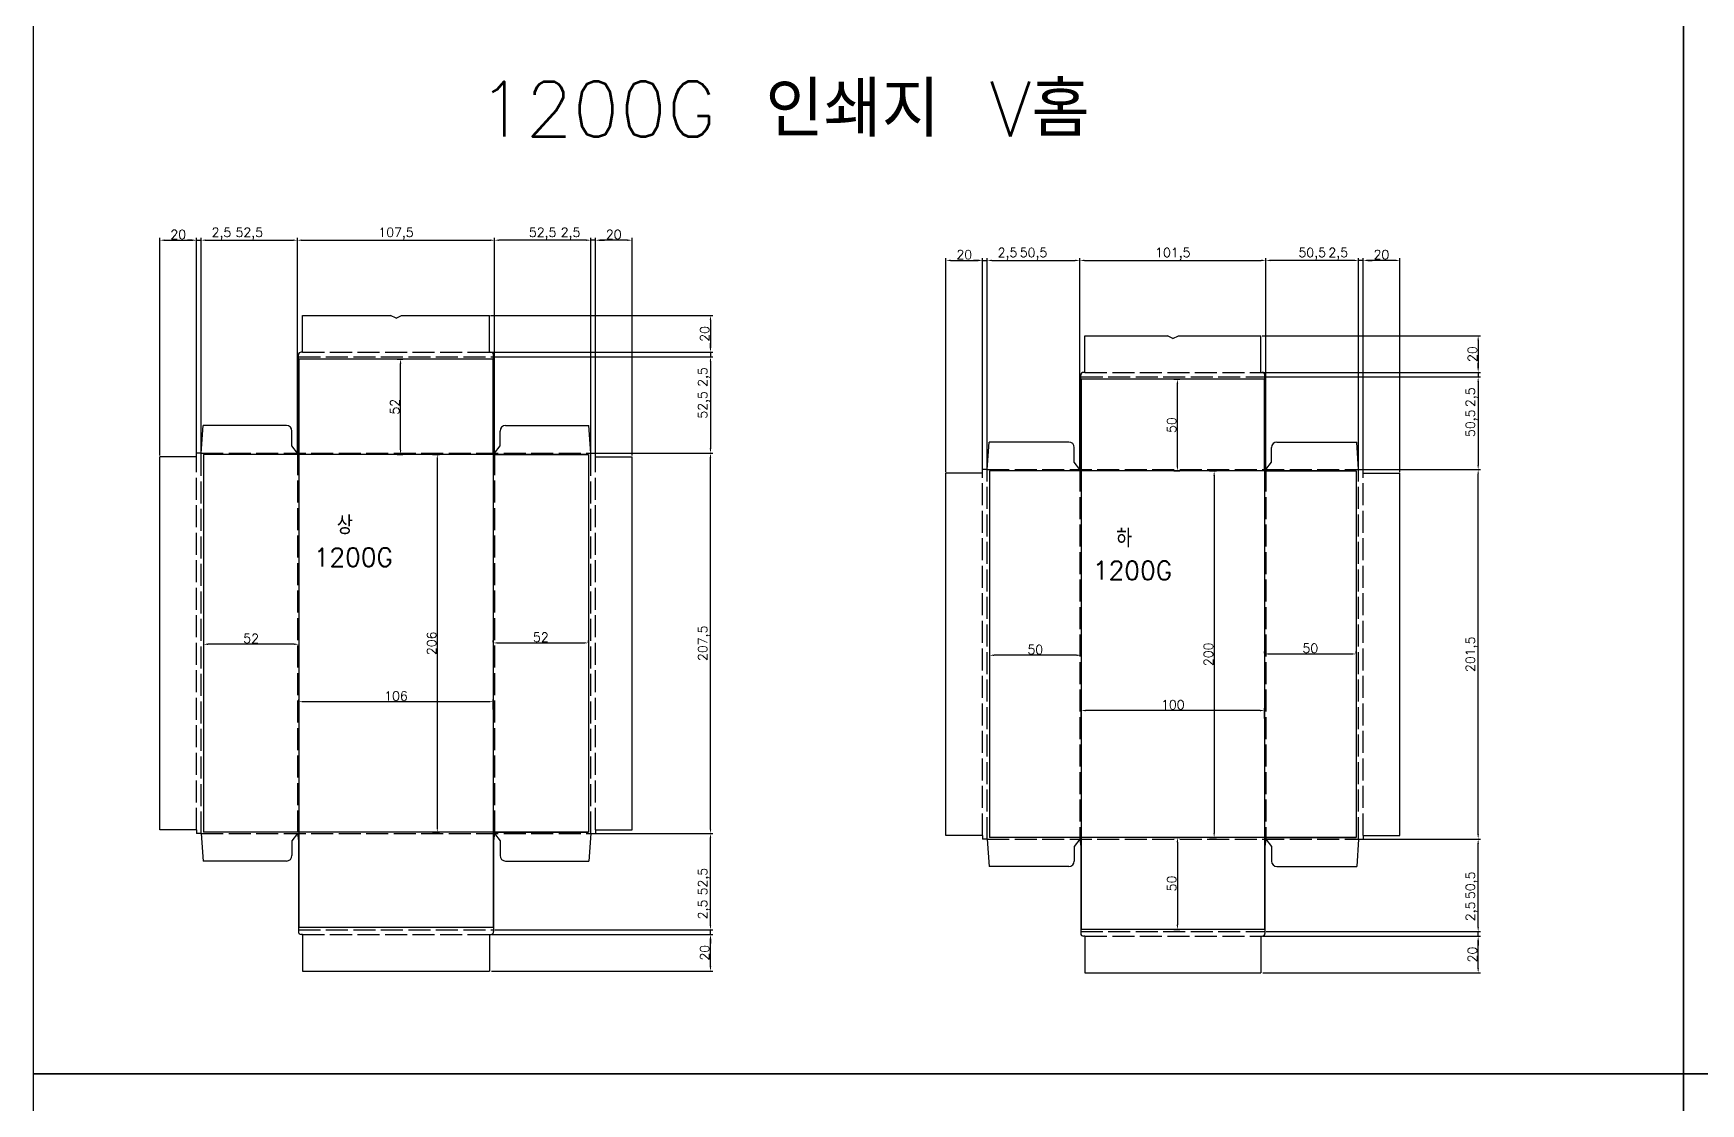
# Model space of a CAD drawing. Header units: millimetres. Extents: x 2179 to 11229, y 1198 to 3756.
# Drawn here: x 8029 to 8938, y 2019 to 2603 of the extents above; entities that cross this region are included whole.
import ezdxf

# ---------------------------------------------------------------- set-up
doc = ezdxf.new("R2010")
doc.units = ezdxf.units.MM
doc.linetypes.add('ACAD_ISO02W100', pattern=[15, 12, -3])
for name, color, linetype in [('기지', 7, 'Continuous'), ('인쇄지', 7, 'Continuous'), ('치수', 7, 'Continuous')]:
    doc.layers.add(name, color=color, linetype=linetype)
doc.styles.add('FHG', font='TXT.shx', dxfattribs={"height": 0.18, "bigfont": 'whgtxt.shx'})
doc.styles.get("Standard").update_dxf_attribs({"font": 'txt.shx', "bigfont": 'zfhg.shx'})
doc.dimstyles.new('ISO-25', dxfattribs={"dimtxt": 2.5, "dimasz": 2.5, "dimexe": 1.25, "dimexo": 0.625, "dimtad": 1, "dimtxsty": 'Standard', "dimcen": 2.5, "dimadec": 0, "dimazin": 0, "dimtfac": 1, "dimtmove": 0, "dimatfit": 3, "dimfxl": 0, "dimarcsym": 0})

# ---------------------------------------------------------------- blocks, each defined once
blk = doc.blocks.new('*D358')
at = {"layer": 'DEFPOINTS', "color": 0}
for p in [(8701.07, 2478.78), (8599.57, 2364.71), (8701.07, 2364.71)]:
    blk.add_point(p, dxfattribs=at)
at = {"layer": '치수', "color": 0, "lineweight": -2}
for p, q in [((8599.57, 2365.34), (8599.57, 2480.03)), ((8602.07, 2478.78), (8698.57, 2478.78)), ((8701.07, 2365.34), (8701.07, 2480.03))]:
    blk.add_line(p, q, dxfattribs=at)
at = {"layer": '치수', "color": 0}
for points in [[(8602.07, 2479.2), (8602.07, 2478.36), (8599.57, 2478.78)], [(8698.57, 2479.2), (8698.57, 2478.36), (8701.07, 2478.78)]]:
    blk.add_solid(points, dxfattribs=at)
at = {"layer": '치수', "color": 0, "insert": (8650.32, 2482.32), "char_height": 5, "attachment_point": 5}
blk.add_mtext('101,5', dxfattribs=at)
blk = doc.blocks.new('*D359')
at = {"layer": 'DEFPOINTS', "color": 0}
for p in [(8549.07, 2478.78), (8549.07, 2364.71), (8546.57, 2362.71)]:
    blk.add_point(p, dxfattribs=at)
at = {"layer": '치수', "color": 0, "lineweight": -2}
for p, q in [((8544.07, 2478.78), (8541.57, 2478.78)), ((8546.57, 2363.34), (8546.57, 2480.03)), ((8546.57, 2478.78), (8549.07, 2478.78)), ((8549.07, 2365.34), (8549.07, 2480.03)), ((8551.57, 2478.78), (8566.15, 2478.78))]:
    blk.add_line(p, q, dxfattribs=at)
at = {"layer": '치수', "color": 0}
for points in [[(8544.07, 2479.2), (8544.07, 2478.36), (8546.57, 2478.78)], [(8551.57, 2479.2), (8551.57, 2478.36), (8549.07, 2478.78)]]:
    blk.add_solid(points, dxfattribs=at)
at = {"layer": '치수', "color": 0, "insert": (8560.11, 2482.32), "char_height": 5, "attachment_point": 5}
blk.add_mtext('2,5', dxfattribs=at)
blk = doc.blocks.new('*D360')
at = {"layer": 'DEFPOINTS', "color": 0}
for p in [(8599.57, 2478.78), (8549.07, 2364.71), (8599.57, 2364.71)]:
    blk.add_point(p, dxfattribs=at)
at = {"layer": '치수', "color": 0, "lineweight": -2}
for p, q in [((8549.07, 2365.34), (8549.07, 2480.03)), ((8551.57, 2478.78), (8597.07, 2478.78)), ((8599.57, 2365.34), (8599.57, 2480.03))]:
    blk.add_line(p, q, dxfattribs=at)
at = {"layer": '치수', "color": 0}
for points in [[(8551.57, 2479.2), (8551.57, 2478.36), (8549.07, 2478.78)], [(8597.07, 2479.2), (8597.07, 2478.36), (8599.57, 2478.78)]]:
    blk.add_solid(points, dxfattribs=at)
at = {"layer": '치수', "color": 0, "insert": (8574.32, 2482.32), "char_height": 5, "attachment_point": 5}
blk.add_mtext('50,5', dxfattribs=at)
blk = doc.blocks.new('*D361')
at = {"layer": 'DEFPOINTS', "color": 0}
for p in [(8546.57, 2478.78), (8526.57, 2362.71), (8546.57, 2362.71)]:
    blk.add_point(p, dxfattribs=at)
at = {"layer": '치수', "color": 0, "lineweight": -2}
for p, q in [((8526.57, 2363.34), (8526.57, 2480.03)), ((8529.07, 2478.78), (8544.07, 2478.78)), ((8546.57, 2363.34), (8546.57, 2480.03))]:
    blk.add_line(p, q, dxfattribs=at)
at = {"layer": '치수', "color": 0}
for points in [[(8529.07, 2479.2), (8529.07, 2478.36), (8526.57, 2478.78)], [(8544.07, 2479.2), (8544.07, 2478.36), (8546.57, 2478.78)]]:
    blk.add_solid(points, dxfattribs=at)
at = {"layer": '치수', "color": 0, "insert": (8536.57, 2481.9), "char_height": 5, "attachment_point": 5}
blk.add_mtext('20', dxfattribs=at)
blk = doc.blocks.new('*D362')
at = {"layer": 'DEFPOINTS', "color": 0}
for p in [(8701.07, 2478.78), (8701.07, 2364.71), (8751.57, 2364.71)]:
    blk.add_point(p, dxfattribs=at)
at = {"layer": '치수', "color": 0, "lineweight": -2}
for p, q in [((8701.07, 2365.34), (8701.07, 2480.03)), ((8749.07, 2478.78), (8703.57, 2478.78)), ((8751.57, 2365.34), (8751.57, 2480.03))]:
    blk.add_line(p, q, dxfattribs=at)
at = {"layer": '치수', "color": 0}
for points in [[(8703.57, 2479.2), (8703.57, 2478.36), (8701.07, 2478.78)], [(8749.07, 2479.2), (8749.07, 2478.36), (8751.57, 2478.78)]]:
    blk.add_solid(points, dxfattribs=at)
at = {"layer": '치수', "color": 0, "insert": (8726.32, 2482.32), "char_height": 5, "attachment_point": 5}
blk.add_mtext('50,5', dxfattribs=at)
blk = doc.blocks.new('*D363')
at = {"layer": 'DEFPOINTS', "color": 0}
for p in [(8751.57, 2478.78), (8751.57, 2364.71), (8754.07, 2362.71)]:
    blk.add_point(p, dxfattribs=at)
at = {"layer": '치수', "color": 0, "lineweight": -2}
for p, q in [((8749.07, 2478.78), (8734.48, 2478.78)), ((8751.57, 2365.34), (8751.57, 2480.03)), ((8754.07, 2478.78), (8751.57, 2478.78)), ((8754.07, 2363.34), (8754.07, 2480.03)), ((8756.57, 2478.78), (8759.07, 2478.78))]:
    blk.add_line(p, q, dxfattribs=at)
at = {"layer": '치수', "color": 0}
for points in [[(8749.07, 2479.2), (8749.07, 2478.36), (8751.57, 2478.78)], [(8756.57, 2479.2), (8756.57, 2478.36), (8754.07, 2478.78)]]:
    blk.add_solid(points, dxfattribs=at)
at = {"layer": '치수', "color": 0, "insert": (8740.52, 2482.32), "char_height": 5, "attachment_point": 5}
blk.add_mtext('2,5', dxfattribs=at)
blk = doc.blocks.new('*D364')
at = {"layer": 'DEFPOINTS', "color": 0}
for p in [(8754.07, 2478.78), (8754.07, 2362.71), (8774.07, 2362.71)]:
    blk.add_point(p, dxfattribs=at)
at = {"layer": '치수', "color": 0, "lineweight": -2}
for p, q in [((8754.07, 2363.34), (8754.07, 2480.03)), ((8771.57, 2478.78), (8756.57, 2478.78)), ((8774.07, 2363.34), (8774.07, 2480.03))]:
    blk.add_line(p, q, dxfattribs=at)
at = {"layer": '치수', "color": 0}
for points in [[(8756.57, 2479.2), (8756.57, 2478.36), (8754.07, 2478.78)], [(8771.57, 2479.2), (8771.57, 2478.36), (8774.07, 2478.78)]]:
    blk.add_solid(points, dxfattribs=at)
at = {"layer": '치수', "color": 0, "insert": (8764.07, 2481.9), "char_height": 5, "attachment_point": 5}
blk.add_mtext('20', dxfattribs=at)
blk = doc.blocks.new('*D365')
at = {"layer": 'DEFPOINTS', "color": 0}
for p in [(8280.36, 2489.79), (8280.36, 2373.72), (8332.86, 2373.72)]:
    blk.add_point(p, dxfattribs=at)
at = {"layer": '치수', "color": 0, "lineweight": -2}
for p, q in [((8280.36, 2374.35), (8280.36, 2491.04)), ((8330.36, 2489.79), (8282.86, 2489.79)), ((8332.86, 2374.35), (8332.86, 2491.04))]:
    blk.add_line(p, q, dxfattribs=at)
at = {"layer": '치수', "color": 0}
for points in [[(8282.86, 2490.21), (8282.86, 2489.37), (8280.36, 2489.79)], [(8330.36, 2490.21), (8330.36, 2489.37), (8332.86, 2489.79)]]:
    blk.add_solid(points, dxfattribs=at)
at = {"layer": '치수', "color": 0, "insert": (8306.61, 2493.33), "char_height": 5, "attachment_point": 5}
blk.add_mtext('52,5', dxfattribs=at)
blk = doc.blocks.new('*D366')
at = {"layer": 'DEFPOINTS', "color": 0}
for p in [(8332.86, 2489.79), (8332.86, 2373.72), (8335.36, 2371.72)]:
    blk.add_point(p, dxfattribs=at)
at = {"layer": '치수', "color": 0, "lineweight": -2}
for p, q in [((8330.36, 2489.79), (8315.78, 2489.79)), ((8332.86, 2374.35), (8332.86, 2491.04)), ((8335.36, 2489.79), (8332.86, 2489.79)), ((8335.36, 2372.35), (8335.36, 2491.04)), ((8337.86, 2489.79), (8340.36, 2489.79))]:
    blk.add_line(p, q, dxfattribs=at)
at = {"layer": '치수', "color": 0}
for points in [[(8330.36, 2490.21), (8330.36, 2489.37), (8332.86, 2489.79)], [(8337.86, 2490.21), (8337.86, 2489.37), (8335.36, 2489.79)]]:
    blk.add_solid(points, dxfattribs=at)
at = {"layer": '치수', "color": 0, "insert": (8321.82, 2493.33), "char_height": 5, "attachment_point": 5}
blk.add_mtext('2,5', dxfattribs=at)
blk = doc.blocks.new('*D367')
at = {"layer": 'DEFPOINTS', "color": 0}
for p in [(8335.36, 2489.79), (8335.36, 2371.72), (8355.36, 2371.72)]:
    blk.add_point(p, dxfattribs=at)
at = {"layer": '치수', "color": 0, "lineweight": -2}
for p, q in [((8335.36, 2372.35), (8335.36, 2491.04)), ((8352.86, 2489.79), (8337.86, 2489.79)), ((8355.36, 2372.35), (8355.36, 2491.04))]:
    blk.add_line(p, q, dxfattribs=at)
at = {"layer": '치수', "color": 0}
for points in [[(8337.86, 2490.21), (8337.86, 2489.37), (8335.36, 2489.79)], [(8352.86, 2490.21), (8352.86, 2489.37), (8355.36, 2489.79)]]:
    blk.add_solid(points, dxfattribs=at)
at = {"layer": '치수', "color": 0, "insert": (8345.36, 2492.91), "char_height": 5, "attachment_point": 5}
blk.add_mtext('20', dxfattribs=at)
blk = doc.blocks.new('*D368')
at = {"layer": 'DEFPOINTS', "color": 0}
for p in [(8117.86, 2489.79), (8097.86, 2371.72), (8117.86, 2371.72)]:
    blk.add_point(p, dxfattribs=at)
at = {"layer": '치수', "color": 0, "lineweight": -2}
for p, q in [((8097.86, 2372.35), (8097.86, 2491.04)), ((8100.36, 2489.79), (8115.36, 2489.79)), ((8117.86, 2372.35), (8117.86, 2491.04))]:
    blk.add_line(p, q, dxfattribs=at)
at = {"layer": '치수', "color": 0}
for points in [[(8100.36, 2490.21), (8100.36, 2489.37), (8097.86, 2489.79)], [(8115.36, 2490.21), (8115.36, 2489.37), (8117.86, 2489.79)]]:
    blk.add_solid(points, dxfattribs=at)
at = {"layer": '치수', "color": 0, "insert": (8107.86, 2492.91), "char_height": 5, "attachment_point": 5}
blk.add_mtext('20', dxfattribs=at)
blk = doc.blocks.new('*D369')
at = {"layer": 'DEFPOINTS', "color": 0}
for p in [(8120.36, 2489.79), (8120.36, 2373.72), (8117.86, 2371.72)]:
    blk.add_point(p, dxfattribs=at)
at = {"layer": '치수', "color": 0, "lineweight": -2}
for p, q in [((8115.36, 2489.79), (8112.86, 2489.79)), ((8117.86, 2372.35), (8117.86, 2491.04)), ((8117.86, 2489.79), (8120.36, 2489.79)), ((8120.36, 2374.35), (8120.36, 2491.04)), ((8122.86, 2489.79), (8137.45, 2489.79))]:
    blk.add_line(p, q, dxfattribs=at)
at = {"layer": '치수', "color": 0}
for points in [[(8115.36, 2490.21), (8115.36, 2489.37), (8117.86, 2489.79)], [(8122.86, 2490.21), (8122.86, 2489.37), (8120.36, 2489.79)]]:
    blk.add_solid(points, dxfattribs=at)
at = {"layer": '치수', "color": 0, "insert": (8131.41, 2493.33), "char_height": 5, "attachment_point": 5}
blk.add_mtext('2,5', dxfattribs=at)
blk = doc.blocks.new('*D370')
at = {"layer": 'DEFPOINTS', "color": 0}
for p in [(8172.86, 2489.79), (8120.36, 2373.72), (8172.86, 2373.72)]:
    blk.add_point(p, dxfattribs=at)
at = {"layer": '치수', "color": 0, "lineweight": -2}
for p, q in [((8120.36, 2374.35), (8120.36, 2491.04)), ((8122.86, 2489.79), (8170.36, 2489.79)), ((8172.86, 2374.35), (8172.86, 2491.04))]:
    blk.add_line(p, q, dxfattribs=at)
at = {"layer": '치수', "color": 0}
for points in [[(8122.86, 2490.21), (8122.86, 2489.37), (8120.36, 2489.79)], [(8170.36, 2490.21), (8170.36, 2489.37), (8172.86, 2489.79)]]:
    blk.add_solid(points, dxfattribs=at)
at = {"layer": '치수', "color": 0, "insert": (8146.61, 2493.33), "char_height": 5, "attachment_point": 5}
blk.add_mtext('52,5', dxfattribs=at)
blk = doc.blocks.new('*D371')
at = {"layer": 'DEFPOINTS', "color": 0}
for p in [(8280.36, 2489.79), (8172.86, 2373.72), (8280.36, 2373.72)]:
    blk.add_point(p, dxfattribs=at)
at = {"layer": '치수', "color": 0, "lineweight": -2}
for p, q in [((8172.86, 2374.35), (8172.86, 2491.04)), ((8175.36, 2489.79), (8277.86, 2489.79)), ((8280.36, 2374.35), (8280.36, 2491.04))]:
    blk.add_line(p, q, dxfattribs=at)
at = {"layer": '치수', "color": 0}
for points in [[(8175.36, 2490.21), (8175.36, 2489.37), (8172.86, 2489.79)], [(8277.86, 2490.21), (8277.86, 2489.37), (8280.36, 2489.79)]]:
    blk.add_solid(points, dxfattribs=at)
at = {"layer": '치수', "color": 0, "insert": (8226.61, 2493.33), "char_height": 5, "attachment_point": 5}
blk.add_mtext('107,5', dxfattribs=at)
blk = doc.blocks.new('*D372')
at = {"layer": 'DEFPOINTS', "color": 0}
for p in [(8698.82, 2110.21), (8700.57, 2112.71), (8816.83, 2112.71)]:
    blk.add_point(p, dxfattribs=at)
at = {"layer": '치수', "color": 0, "lineweight": -2}
for p, q in [((8816.83, 2115.21), (8816.83, 2129.8)), ((8699.44, 2110.21), (8818.08, 2110.21)), ((8701.19, 2112.71), (8818.08, 2112.71)), ((8816.83, 2110.21), (8816.83, 2112.71)), ((8816.83, 2107.71), (8816.83, 2105.21))]:
    blk.add_line(p, q, dxfattribs=at)
at = {"layer": '치수', "color": 0}
for points in [[(8816.41, 2115.21), (8817.25, 2115.21), (8816.83, 2112.71)], [(8816.41, 2107.71), (8817.25, 2107.71), (8816.83, 2110.21)]]:
    blk.add_solid(points, dxfattribs=at)
at = {"layer": '치수', "color": 0, "insert": (8813.29, 2123.76), "char_height": 5, "attachment_point": 5, "rotation": 90}
blk.add_mtext('2,5', dxfattribs=at)
blk = doc.blocks.new('*D373')
at = {"layer": 'DEFPOINTS', "color": 0}
for p in [(8278.11, 2111.22), (8398.13, 2111.22), (8278.11, 2091.22)]:
    blk.add_point(p, dxfattribs=at)
at = {"layer": '치수', "color": 0, "lineweight": -2}
for p, q in [((8278.74, 2111.22), (8399.38, 2111.22)), ((8398.13, 2093.72), (8398.13, 2108.72)), ((8278.74, 2091.22), (8399.38, 2091.22))]:
    blk.add_line(p, q, dxfattribs=at)
at = {"layer": '치수', "color": 0}
for points in [[(8397.71, 2108.72), (8398.54, 2108.72), (8398.13, 2111.22)], [(8397.71, 2093.72), (8398.54, 2093.72), (8398.13, 2091.22)]]:
    blk.add_solid(points, dxfattribs=at)
at = {"layer": '치수', "color": 0, "insert": (8395, 2101.22), "char_height": 5, "attachment_point": 5, "rotation": 90}
blk.add_mtext('20', dxfattribs=at)
blk = doc.blocks.new('*D374')
at = {"layer": 'DEFPOINTS', "color": 0}
for p in [(8278.11, 2111.22), (8279.86, 2113.72), (8398.13, 2113.72)]:
    blk.add_point(p, dxfattribs=at)
at = {"layer": '치수', "color": 0, "lineweight": -2}
for p, q in [((8398.13, 2116.22), (8398.13, 2130.81)), ((8278.74, 2111.22), (8399.38, 2111.22)), ((8280.49, 2113.72), (8399.38, 2113.72)), ((8398.13, 2111.22), (8398.13, 2113.72)), ((8398.13, 2108.72), (8398.13, 2106.22))]:
    blk.add_line(p, q, dxfattribs=at)
at = {"layer": '치수', "color": 0}
for points in [[(8397.71, 2116.22), (8398.54, 2116.22), (8398.13, 2113.72)], [(8397.71, 2108.72), (8398.54, 2108.72), (8398.13, 2111.22)]]:
    blk.add_solid(points, dxfattribs=at)
at = {"layer": '치수', "color": 0, "insert": (8394.59, 2124.77), "char_height": 5, "attachment_point": 5, "rotation": 90}
blk.add_mtext('2,5', dxfattribs=at)
blk = doc.blocks.new('*D375')
at = {"layer": 'DEFPOINTS', "color": 0}
for p in [(8698.82, 2110.21), (8816.83, 2110.21), (8698.82, 2090.21)]:
    blk.add_point(p, dxfattribs=at)
at = {"layer": '치수', "color": 0, "lineweight": -2}
for p, q in [((8699.44, 2110.21), (8818.08, 2110.21)), ((8816.83, 2092.71), (8816.83, 2107.71)), ((8699.44, 2090.21), (8818.08, 2090.21))]:
    blk.add_line(p, q, dxfattribs=at)
at = {"layer": '치수', "color": 0}
for points in [[(8816.41, 2107.71), (8817.25, 2107.71), (8816.83, 2110.21)], [(8816.41, 2092.71), (8817.25, 2092.71), (8816.83, 2090.21)]]:
    blk.add_solid(points, dxfattribs=at)
at = {"layer": '치수', "color": 0, "insert": (8813.7, 2100.21), "char_height": 5, "attachment_point": 5, "rotation": 90}
blk.add_mtext('20', dxfattribs=at)
blk = doc.blocks.new('*D388')
at = {"layer": 'DEFPOINTS', "color": 0}
for p in [(8600.3, 2233.28), (8600.3, 2228.33), (8700.3, 2228.33)]:
    blk.add_point(p, dxfattribs=at)
at = {"layer": '치수', "color": 0, "lineweight": -2}
for p, q in [((8600.3, 2228.96), (8600.3, 2234.53)), ((8697.8, 2233.28), (8602.8, 2233.28)), ((8700.3, 2228.96), (8700.3, 2234.53))]:
    blk.add_line(p, q, dxfattribs=at)
at = {"layer": '치수', "color": 0}
for points in [[(8602.8, 2233.7), (8602.8, 2232.86), (8600.3, 2233.28)], [(8697.8, 2233.7), (8697.8, 2232.86), (8700.3, 2233.28)]]:
    blk.add_solid(points, dxfattribs=at)
at = {"layer": '치수', "color": 0, "insert": (8650.3, 2236.41), "char_height": 5, "attachment_point": 5}
blk.add_mtext('100', dxfattribs=at)
blk = doc.blocks.new('*D376')
at = {"layer": 'DEFPOINTS', "color": 0}
for p in [(8332.83, 2373.72), (8398.13, 2373.72), (8332.83, 2166.22)]:
    blk.add_point(p, dxfattribs=at)
at = {"layer": '치수', "color": 0, "lineweight": -2}
for p, q in [((8333.46, 2373.72), (8399.38, 2373.72)), ((8398.13, 2168.72), (8398.13, 2371.22)), ((8333.46, 2166.22), (8399.38, 2166.22))]:
    blk.add_line(p, q, dxfattribs=at)
at = {"layer": '치수', "color": 0}
for points in [[(8397.71, 2371.22), (8398.54, 2371.22), (8398.13, 2373.72)], [(8397.71, 2168.72), (8398.54, 2168.72), (8398.13, 2166.22)]]:
    blk.add_solid(points, dxfattribs=at)
at = {"layer": '치수', "color": 0, "insert": (8394.59, 2269.97), "char_height": 5, "attachment_point": 5, "rotation": 90}
blk.add_mtext('207,5', dxfattribs=at)
blk = doc.blocks.new('*D377')
at = {"layer": 'DEFPOINTS', "color": 0}
for p in [(8245.93, 2372.97), (8245.93, 2166.97), (8249.14, 2166.97)]:
    blk.add_point(p, dxfattribs=at)
at = {"layer": '치수', "color": 0, "lineweight": -2}
for p, q in [((8246.56, 2372.97), (8250.39, 2372.97)), ((8249.14, 2370.47), (8249.14, 2169.47)), ((8246.56, 2166.97), (8250.39, 2166.97))]:
    blk.add_line(p, q, dxfattribs=at)
at = {"layer": '치수', "color": 0}
for points in [[(8248.72, 2370.47), (8249.56, 2370.47), (8249.14, 2372.97)], [(8248.72, 2169.47), (8249.56, 2169.47), (8249.14, 2166.97)]]:
    blk.add_solid(points, dxfattribs=at)
at = {"layer": '치수', "color": 0, "insert": (8246.02, 2269.97), "char_height": 5, "attachment_point": 5, "rotation": 90}
blk.add_mtext('206', dxfattribs=at)
blk = doc.blocks.new('*D389')
at = {"layer": 'DEFPOINTS', "color": 0}
for p in [(8173.6, 2238.1), (8173.6, 2233.16), (8279.6, 2233.16)]:
    blk.add_point(p, dxfattribs=at)
at = {"layer": '치수', "color": 0, "lineweight": -2}
for p, q in [((8173.6, 2233.78), (8173.6, 2239.35)), ((8277.1, 2238.1), (8176.1, 2238.1)), ((8279.6, 2233.78), (8279.6, 2239.35))]:
    blk.add_line(p, q, dxfattribs=at)
at = {"layer": '치수', "color": 0}
for points in [[(8176.1, 2238.52), (8176.1, 2237.69), (8173.6, 2238.1)], [(8277.1, 2238.52), (8277.1, 2237.69), (8279.6, 2238.1)]]:
    blk.add_solid(points, dxfattribs=at)
at = {"layer": '치수', "color": 0, "insert": (8226.6, 2241.23), "char_height": 5, "attachment_point": 5}
blk.add_mtext('106', dxfattribs=at)
blk = doc.blocks.new('*D390')
at = {"layer": 'DEFPOINTS', "color": 0}
for p in [(8121.6, 2269.97), (8121.6, 2269.45), (8173.6, 2269.97)]:
    blk.add_point(p, dxfattribs=at)
at = {"layer": '치수', "color": 0, "lineweight": -2}
for p, q in [((8121.6, 2269.35), (8121.6, 2268.2)), ((8171.1, 2269.45), (8124.1, 2269.45)), ((8173.6, 2269.35), (8173.6, 2268.2))]:
    blk.add_line(p, q, dxfattribs=at)
at = {"layer": '치수', "color": 0}
for points in [[(8124.1, 2269.87), (8124.1, 2269.03), (8121.6, 2269.45)], [(8171.1, 2269.87), (8171.1, 2269.03), (8173.6, 2269.45)]]:
    blk.add_solid(points, dxfattribs=at)
at = {"layer": '치수', "color": 0, "insert": (8147.6, 2272.58), "char_height": 5, "attachment_point": 5}
blk.add_mtext('52', dxfattribs=at)
blk = doc.blocks.new('*D378')
at = {"layer": 'DEFPOINTS', "color": 0}
for p in [(8332.83, 2166.22), (8398.13, 2166.22), (8279.86, 2113.72)]:
    blk.add_point(p, dxfattribs=at)
at = {"layer": '치수', "color": 0, "lineweight": -2}
for p, q in [((8333.46, 2166.22), (8399.38, 2166.22)), ((8398.13, 2116.22), (8398.13, 2163.72)), ((8280.49, 2113.72), (8399.38, 2113.72))]:
    blk.add_line(p, q, dxfattribs=at)
at = {"layer": '치수', "color": 0}
for points in [[(8397.71, 2163.72), (8398.54, 2163.72), (8398.13, 2166.22)], [(8397.71, 2116.22), (8398.54, 2116.22), (8398.13, 2113.72)]]:
    blk.add_solid(points, dxfattribs=at)
at = {"layer": '치수', "color": 0, "insert": (8394.59, 2139.97), "char_height": 5, "attachment_point": 5, "rotation": 90}
blk.add_mtext('52,5', dxfattribs=at)
blk = doc.blocks.new('*D391')
at = {"layer": 'DEFPOINTS', "color": 0}
for p in [(8279.6, 2269.97), (8331.6, 2270.16), (8331.6, 2269.97)]:
    blk.add_point(p, dxfattribs=at)
at = {"layer": '치수', "color": 0, "lineweight": -2}
for p, q in [((8279.6, 2270.6), (8279.6, 2271.41)), ((8282.1, 2270.16), (8329.1, 2270.16)), ((8331.6, 2270.6), (8331.6, 2271.41))]:
    blk.add_line(p, q, dxfattribs=at)
at = {"layer": '치수', "color": 0}
for points in [[(8282.1, 2270.57), (8282.1, 2269.74), (8279.6, 2270.16)], [(8329.1, 2270.57), (8329.1, 2269.74), (8331.6, 2270.16)]]:
    blk.add_solid(points, dxfattribs=at)
at = {"layer": '치수', "color": 0, "insert": (8305.6, 2273.28), "char_height": 5, "attachment_point": 5}
blk.add_mtext('52', dxfattribs=at)
blk = doc.blocks.new('*D392')
at = {"layer": 'DEFPOINTS', "color": 0}
for p in [(8550.3, 2263.96), (8550.3, 2263.44), (8600.3, 2263.96)]:
    blk.add_point(p, dxfattribs=at)
at = {"layer": '치수', "color": 0, "lineweight": -2}
for p, q in [((8550.3, 2263.34), (8550.3, 2262.19)), ((8597.8, 2263.44), (8552.8, 2263.44)), ((8600.3, 2263.34), (8600.3, 2262.19))]:
    blk.add_line(p, q, dxfattribs=at)
at = {"layer": '치수', "color": 0}
for points in [[(8552.8, 2263.86), (8552.8, 2263.02), (8550.3, 2263.44)], [(8597.8, 2263.86), (8597.8, 2263.02), (8600.3, 2263.44)]]:
    blk.add_solid(points, dxfattribs=at)
at = {"layer": '치수', "color": 0, "insert": (8575.3, 2266.56), "char_height": 5, "attachment_point": 5}
blk.add_mtext('50', dxfattribs=at)
blk = doc.blocks.new('*D393')
at = {"layer": 'DEFPOINTS', "color": 0}
for p in [(8226.6, 2424.97), (8229.1, 2424.97), (8226.6, 2372.97)]:
    blk.add_point(p, dxfattribs=at)
at = {"layer": '치수', "color": 0, "lineweight": -2}
for p, q in [((8227.22, 2424.97), (8230.35, 2424.97)), ((8229.1, 2375.47), (8229.1, 2422.47)), ((8227.22, 2372.97), (8230.35, 2372.97))]:
    blk.add_line(p, q, dxfattribs=at)
at = {"layer": '치수', "color": 0}
for points in [[(8228.68, 2422.47), (8229.52, 2422.47), (8229.1, 2424.97)], [(8228.68, 2375.47), (8229.52, 2375.47), (8229.1, 2372.97)]]:
    blk.add_solid(points, dxfattribs=at)
at = {"layer": '치수', "color": 0, "insert": (8225.97, 2398.97), "char_height": 5, "attachment_point": 5, "rotation": 90}
blk.add_mtext('52', dxfattribs=at)
blk = doc.blocks.new('*D379')
at = {"layer": 'DEFPOINTS', "color": 0}
for p in [(8279.86, 2426.22), (8332.83, 2373.72), (8398.13, 2373.72)]:
    blk.add_point(p, dxfattribs=at)
at = {"layer": '치수', "color": 0, "lineweight": -2}
for p, q in [((8280.49, 2426.22), (8399.38, 2426.22)), ((8398.13, 2423.72), (8398.13, 2376.22)), ((8333.46, 2373.72), (8399.38, 2373.72))]:
    blk.add_line(p, q, dxfattribs=at)
at = {"layer": '치수', "color": 0}
for points in [[(8397.71, 2423.72), (8398.54, 2423.72), (8398.13, 2426.22)], [(8397.71, 2376.22), (8398.54, 2376.22), (8398.13, 2373.72)]]:
    blk.add_solid(points, dxfattribs=at)
at = {"layer": '치수', "color": 0, "insert": (8394.59, 2399.97), "char_height": 5, "attachment_point": 5, "rotation": 90}
blk.add_mtext('52,5', dxfattribs=at)
blk = doc.blocks.new('*D380')
at = {"layer": 'DEFPOINTS', "color": 0}
for p in [(8277.61, 2448.72), (8277.61, 2428.72), (8398.13, 2428.72)]:
    blk.add_point(p, dxfattribs=at)
at = {"layer": '치수', "color": 0, "lineweight": -2}
for p, q in [((8278.24, 2448.72), (8399.38, 2448.72)), ((8398.13, 2446.22), (8398.13, 2431.22)), ((8278.24, 2428.72), (8399.38, 2428.72))]:
    blk.add_line(p, q, dxfattribs=at)
at = {"layer": '치수', "color": 0}
for points in [[(8397.71, 2446.22), (8398.54, 2446.22), (8398.13, 2448.72)], [(8397.71, 2431.22), (8398.54, 2431.22), (8398.13, 2428.72)]]:
    blk.add_solid(points, dxfattribs=at)
at = {"layer": '치수', "color": 0, "insert": (8395, 2438.72), "char_height": 5, "attachment_point": 5, "rotation": 90}
blk.add_mtext('20', dxfattribs=at)
blk = doc.blocks.new('*D381')
at = {"layer": 'DEFPOINTS', "color": 0}
for p in [(8277.61, 2428.72), (8279.86, 2426.22), (8398.13, 2426.22)]:
    blk.add_point(p, dxfattribs=at)
at = {"layer": '치수', "color": 0, "lineweight": -2}
for p, q in [((8278.24, 2428.72), (8399.38, 2428.72)), ((8398.13, 2431.22), (8398.13, 2433.72)), ((8398.13, 2428.72), (8398.13, 2426.22)), ((8280.49, 2426.22), (8399.38, 2426.22)), ((8398.13, 2423.72), (8398.13, 2409.14))]:
    blk.add_line(p, q, dxfattribs=at)
at = {"layer": '치수', "color": 0}
for points in [[(8397.71, 2431.22), (8398.54, 2431.22), (8398.13, 2428.72)], [(8397.71, 2423.72), (8398.54, 2423.72), (8398.13, 2426.22)]]:
    blk.add_solid(points, dxfattribs=at)
at = {"layer": '치수', "color": 0, "insert": (8394.59, 2415.18), "char_height": 5, "attachment_point": 5, "rotation": 90}
blk.add_mtext('2,5', dxfattribs=at)
blk = doc.blocks.new('*D382')
at = {"layer": 'DEFPOINTS', "color": 0}
for p in [(8669.63, 2363.96), (8669.63, 2163.96), (8672.84, 2163.96)]:
    blk.add_point(p, dxfattribs=at)
at = {"layer": '치수', "color": 0, "lineweight": -2}
for p, q in [((8670.26, 2363.96), (8674.09, 2363.96)), ((8672.84, 2361.46), (8672.84, 2166.46)), ((8670.26, 2163.96), (8674.09, 2163.96))]:
    blk.add_line(p, q, dxfattribs=at)
at = {"layer": '치수', "color": 0}
for points in [[(8672.43, 2361.46), (8673.26, 2361.46), (8672.84, 2363.96)], [(8672.43, 2166.46), (8673.26, 2166.46), (8672.84, 2163.96)]]:
    blk.add_solid(points, dxfattribs=at)
at = {"layer": '치수', "color": 0, "insert": (8669.72, 2263.96), "char_height": 5, "attachment_point": 5, "rotation": 90}
blk.add_mtext('200', dxfattribs=at)
blk = doc.blocks.new('*D383')
at = {"layer": 'DEFPOINTS', "color": 0}
for p in [(8751.53, 2364.71), (8816.83, 2364.71), (8751.53, 2163.21)]:
    blk.add_point(p, dxfattribs=at)
at = {"layer": '치수', "color": 0, "lineweight": -2}
for p, q in [((8752.16, 2364.71), (8818.08, 2364.71)), ((8816.83, 2165.71), (8816.83, 2362.21)), ((8752.16, 2163.21), (8818.08, 2163.21))]:
    blk.add_line(p, q, dxfattribs=at)
at = {"layer": '치수', "color": 0}
for points in [[(8816.41, 2362.21), (8817.25, 2362.21), (8816.83, 2364.71)], [(8816.41, 2165.71), (8817.25, 2165.71), (8816.83, 2163.21)]]:
    blk.add_solid(points, dxfattribs=at)
at = {"layer": '치수', "color": 0, "insert": (8813.29, 2263.96), "char_height": 5, "attachment_point": 5, "rotation": 90}
blk.add_mtext('201,5', dxfattribs=at)
blk = doc.blocks.new('*D384')
at = {"layer": 'DEFPOINTS', "color": 0}
for p in [(8751.53, 2163.21), (8816.83, 2163.21), (8700.57, 2112.71)]:
    blk.add_point(p, dxfattribs=at)
at = {"layer": '치수', "color": 0, "lineweight": -2}
for p, q in [((8752.16, 2163.21), (8818.08, 2163.21)), ((8816.83, 2115.21), (8816.83, 2160.71)), ((8701.19, 2112.71), (8818.08, 2112.71))]:
    blk.add_line(p, q, dxfattribs=at)
at = {"layer": '치수', "color": 0}
for points in [[(8816.41, 2160.71), (8817.25, 2160.71), (8816.83, 2163.21)], [(8816.41, 2115.21), (8817.25, 2115.21), (8816.83, 2112.71)]]:
    blk.add_solid(points, dxfattribs=at)
at = {"layer": '치수', "color": 0, "insert": (8813.29, 2137.96), "char_height": 5, "attachment_point": 5, "rotation": 90}
blk.add_mtext('50,5', dxfattribs=at)
blk = doc.blocks.new('*D394')
at = {"layer": 'DEFPOINTS', "color": 0}
for p in [(8700.3, 2263.96), (8750.3, 2264.15), (8750.3, 2263.96)]:
    blk.add_point(p, dxfattribs=at)
at = {"layer": '치수', "color": 0, "lineweight": -2}
for p, q in [((8700.3, 2264.59), (8700.3, 2265.4)), ((8750.3, 2264.59), (8750.3, 2265.4)), ((8702.8, 2264.15), (8747.8, 2264.15))]:
    blk.add_line(p, q, dxfattribs=at)
at = {"layer": '치수', "color": 0}
for points in [[(8702.8, 2264.56), (8702.8, 2263.73), (8700.3, 2264.15)], [(8747.8, 2264.56), (8747.8, 2263.73), (8750.3, 2264.15)]]:
    blk.add_solid(points, dxfattribs=at)
at = {"layer": '치수', "color": 0, "insert": (8725.3, 2267.27), "char_height": 5, "attachment_point": 5}
blk.add_mtext('50', dxfattribs=at)
blk = doc.blocks.new('*D385')
at = {"layer": 'DEFPOINTS', "color": 0}
for p in [(8700.57, 2415.21), (8751.53, 2364.71), (8816.83, 2364.71)]:
    blk.add_point(p, dxfattribs=at)
at = {"layer": '치수', "color": 0, "lineweight": -2}
for p, q in [((8701.19, 2415.21), (8818.08, 2415.21)), ((8816.83, 2412.71), (8816.83, 2367.21)), ((8752.16, 2364.71), (8818.08, 2364.71))]:
    blk.add_line(p, q, dxfattribs=at)
at = {"layer": '치수', "color": 0}
for points in [[(8816.41, 2412.71), (8817.25, 2412.71), (8816.83, 2415.21)], [(8816.41, 2367.21), (8817.25, 2367.21), (8816.83, 2364.71)]]:
    blk.add_solid(points, dxfattribs=at)
at = {"layer": '치수', "color": 0, "insert": (8813.29, 2389.96), "char_height": 5, "attachment_point": 5, "rotation": 90}
blk.add_mtext('50,5', dxfattribs=at)
blk = doc.blocks.new('*D395')
at = {"layer": 'DEFPOINTS', "color": 0}
for p in [(8650.3, 2413.96), (8652.8, 2413.96), (8650.3, 2363.96)]:
    blk.add_point(p, dxfattribs=at)
at = {"layer": '치수', "color": 0, "lineweight": -2}
for p, q in [((8650.92, 2413.96), (8654.05, 2413.96)), ((8652.8, 2366.46), (8652.8, 2411.46)), ((8650.92, 2363.96), (8654.05, 2363.96))]:
    blk.add_line(p, q, dxfattribs=at)
at = {"layer": '치수', "color": 0}
for points in [[(8652.38, 2411.46), (8653.22, 2411.46), (8652.8, 2413.96)], [(8652.38, 2366.46), (8653.22, 2366.46), (8652.8, 2363.96)]]:
    blk.add_solid(points, dxfattribs=at)
at = {"layer": '치수', "color": 0, "insert": (8649.68, 2388.96), "char_height": 5, "attachment_point": 5, "rotation": 90}
blk.add_mtext('50', dxfattribs=at)
blk = doc.blocks.new('*D386')
at = {"layer": 'DEFPOINTS', "color": 0}
for p in [(8698.32, 2437.71), (8698.32, 2417.71), (8816.83, 2417.71)]:
    blk.add_point(p, dxfattribs=at)
at = {"layer": '치수', "color": 0, "lineweight": -2}
for p, q in [((8698.94, 2437.71), (8818.08, 2437.71)), ((8816.83, 2435.21), (8816.83, 2420.21)), ((8698.94, 2417.71), (8818.08, 2417.71))]:
    blk.add_line(p, q, dxfattribs=at)
at = {"layer": '치수', "color": 0}
for points in [[(8816.41, 2435.21), (8817.25, 2435.21), (8816.83, 2437.71)], [(8816.41, 2420.21), (8817.25, 2420.21), (8816.83, 2417.71)]]:
    blk.add_solid(points, dxfattribs=at)
at = {"layer": '치수', "color": 0, "insert": (8813.7, 2427.71), "char_height": 5, "attachment_point": 5, "rotation": 90}
blk.add_mtext('20', dxfattribs=at)
blk = doc.blocks.new('*D387')
at = {"layer": 'DEFPOINTS', "color": 0}
for p in [(8698.32, 2417.71), (8700.57, 2415.21), (8816.83, 2415.21)]:
    blk.add_point(p, dxfattribs=at)
at = {"layer": '치수', "color": 0, "lineweight": -2}
for p, q in [((8816.83, 2420.21), (8816.83, 2422.71)), ((8698.94, 2417.71), (8818.08, 2417.71)), ((8701.19, 2415.21), (8818.08, 2415.21)), ((8816.83, 2417.71), (8816.83, 2415.21)), ((8816.83, 2412.71), (8816.83, 2398.13))]:
    blk.add_line(p, q, dxfattribs=at)
at = {"layer": '치수', "color": 0}
for points in [[(8816.41, 2420.21), (8817.25, 2420.21), (8816.83, 2417.71)], [(8816.41, 2412.71), (8817.25, 2412.71), (8816.83, 2415.21)]]:
    blk.add_solid(points, dxfattribs=at)
at = {"layer": '치수', "color": 0, "insert": (8813.29, 2404.17), "char_height": 5, "attachment_point": 5, "rotation": 90}
blk.add_mtext('2,5', dxfattribs=at)
blk = doc.blocks.new('*D396')
at = {"layer": 'DEFPOINTS', "color": 0}
for p in [(8650.3, 2163.96), (8650.3, 2113.96), (8652.8, 2113.96)]:
    blk.add_point(p, dxfattribs=at)
at = {"layer": '치수', "color": 0, "lineweight": -2}
for p, q in [((8650.92, 2163.96), (8654.05, 2163.96)), ((8652.8, 2161.46), (8652.8, 2116.46)), ((8650.92, 2113.96), (8654.05, 2113.96))]:
    blk.add_line(p, q, dxfattribs=at)
at = {"layer": '치수', "color": 0}
for points in [[(8652.38, 2161.46), (8653.22, 2161.46), (8652.8, 2163.96)], [(8652.38, 2116.46), (8653.22, 2116.46), (8652.8, 2113.96)]]:
    blk.add_solid(points, dxfattribs=at)
at = {"layer": '치수', "color": 0, "insert": (8649.68, 2138.96), "char_height": 5, "attachment_point": 5, "rotation": 90}
blk.add_mtext('50', dxfattribs=at)

msp = doc.modelspace()

# ---------------------------------------------------------------- linework, layer by layer
at = {"color": 6}
for points in [[(8028.818, 2635.181), (8928.818, 2635.181), (8928.818, 2035.181), (8028.818, 2035.181)], [(8928.818, 2635.181), (9828.818, 2635.181), (9828.818, 2035.181), (8928.818, 2035.181)], [(8028.818, 2035.181), (8928.818, 2035.181), (8928.818, 1435.181), (8028.818, 1435.181)], [(8928.818, 2035.181), (9828.818, 2035.181), (9828.818, 1435.181), (8928.818, 1435.181)]]:
    msp.add_lwpolyline(points, close=True, dxfattribs=at)
at = {"layer": '기지', "color": 3}
for p, q in [((8173.598, 2424.975), (8173.598, 2114.975)), ((8279.598, 2424.975), (8279.598, 2114.975)), ((8600.3, 2413.964), (8600.3, 2113.964)), ((8700.3, 2413.964), (8700.3, 2113.964)), ((8331.598, 2372.975), (8121.598, 2372.975)), ((8750.3, 2363.964), (8550.3, 2363.964)), ((8331.598, 2166.975), (8121.598, 2166.975)), ((8750.3, 2163.964), (8550.3, 2163.964))]:
    msp.add_line(p, q, dxfattribs=at)
at = {"layer": '기지'}
for p, q in [((8279.598, 2424.975), (8173.598, 2424.975)), ((8173.598, 2372.975), (8173.598, 2424.975)), ((8279.598, 2372.975), (8279.598, 2424.975)), ((8700.3, 2413.964), (8600.3, 2413.964)), ((8600.3, 2363.964), (8600.3, 2413.964)), ((8700.3, 2363.964), (8700.3, 2413.964)), ((8121.598, 2372.975), (8121.598, 2166.975)), ((8173.598, 2372.975), (8121.598, 2372.975)), ((8279.598, 2372.975), (8331.598, 2372.975)), ((8331.598, 2372.975), (8331.598, 2166.975)), ((8550.3, 2363.964), (8550.3, 2163.964)), ((8600.3, 2363.964), (8550.3, 2363.964)), ((8700.3, 2363.964), (8750.3, 2363.964)), ((8750.3, 2363.964), (8750.3, 2163.964)), ((8173.598, 2166.975), (8121.598, 2166.975)), ((8173.598, 2166.975), (8173.598, 2114.975)), ((8279.598, 2166.975), (8279.598, 2114.975)), ((8279.598, 2166.975), (8331.598, 2166.975)), ((8600.3, 2163.964), (8550.3, 2163.964)), ((8600.3, 2163.964), (8600.3, 2113.964)), ((8700.3, 2163.964), (8750.3, 2163.964)), ((8700.3, 2163.964), (8700.3, 2113.964)), ((8279.598, 2114.975), (8173.598, 2114.975)), ((8700.3, 2113.964), (8600.3, 2113.964))]:
    msp.add_line(p, q, dxfattribs=at)
at = {"layer": '인쇄지', "color": 6}
for p, q in [((8175.614, 2448.725), (8223.614, 2448.725)), ((8175.614, 2428.725), (8175.614, 2448.725)), ((8226.614, 2447.225), (8223.614, 2448.725)), ((8226.614, 2447.225), (8229.614, 2448.725)), ((8229.614, 2448.725), (8277.614, 2448.725)), ((8277.614, 2428.725), (8277.614, 2448.725)), ((8602.316, 2437.714), (8647.316, 2437.714)), ((8602.316, 2417.714), (8602.316, 2437.714)), ((8650.316, 2436.214), (8647.316, 2437.714)), ((8650.316, 2436.214), (8653.316, 2437.714)), ((8653.316, 2437.714), (8698.316, 2437.714)), ((8698.316, 2417.714), (8698.316, 2437.714)), ((8175.614, 2428.725), (8174.864, 2428.725)), ((8277.614, 2428.725), (8278.364, 2428.725)), ((8173.364, 2377.725), (8173.364, 2427.225)), ((8279.864, 2377.725), (8279.864, 2427.225)), ((8600.066, 2368.714), (8600.066, 2416.214)), ((8602.316, 2417.714), (8601.566, 2417.714)), ((8698.316, 2417.714), (8699.066, 2417.714)), ((8700.566, 2368.714), (8700.566, 2416.214)), ((8120.364, 2373.725), (8121.364, 2388.725)), ((8166.864, 2388.725), (8121.364, 2388.725)), ((8169.864, 2377.725), (8169.864, 2385.725)), ((8283.364, 2377.725), (8283.364, 2385.725)), ((8286.364, 2388.725), (8331.864, 2388.725)), ((8332.864, 2373.725), (8331.864, 2388.725)), ((8120.364, 2373.725), (8117.864, 2373.725)), ((8117.864, 2371.725), (8117.864, 2373.725)), ((8172.864, 2373.725), (8169.864, 2377.725)), ((8172.864, 2373.725), (8173.364, 2377.725)), ((8280.364, 2373.725), (8279.864, 2377.725)), ((8280.364, 2373.725), (8283.364, 2377.725)), ((8332.864, 2373.725), (8335.364, 2373.725)), ((8335.364, 2371.725), (8335.364, 2373.725)), ((8549.066, 2364.714), (8550.066, 2379.714)), ((8593.566, 2379.714), (8550.066, 2379.714)), ((8596.566, 2368.714), (8596.566, 2376.714)), ((8704.066, 2368.714), (8704.066, 2376.714)), ((8707.066, 2379.714), (8750.566, 2379.714)), ((8751.566, 2364.714), (8750.566, 2379.714)), ((8097.864, 2168.225), (8097.864, 2371.725)), ((8117.864, 2371.725), (8097.864, 2371.725)), ((8335.364, 2371.725), (8355.364, 2371.725)), ((8355.364, 2168.225), (8355.364, 2371.725)), ((8549.066, 2364.714), (8546.566, 2364.714)), ((8546.566, 2362.714), (8546.566, 2364.714)), ((8599.566, 2364.714), (8596.566, 2368.714)), ((8599.566, 2364.714), (8600.066, 2368.714)), ((8701.066, 2364.714), (8700.566, 2368.714)), ((8701.066, 2364.714), (8704.066, 2368.714)), ((8751.566, 2364.714), (8754.066, 2364.714)), ((8754.066, 2362.714), (8754.066, 2364.714)), ((8526.566, 2165.214), (8526.566, 2362.714)), ((8546.566, 2362.714), (8526.566, 2362.714)), ((8754.066, 2362.714), (8774.066, 2362.714)), ((8774.066, 2165.214), (8774.066, 2362.714)), ((8117.864, 2168.225), (8097.864, 2168.225)), ((8117.864, 2168.225), (8117.864, 2166.225)), ((8120.398, 2166.225), (8117.864, 2166.225)), ((8120.364, 2166.225), (8121.364, 2151.225)), ((8172.864, 2166.225), (8169.864, 2162.225)), ((8172.864, 2166.225), (8173.364, 2162.225)), ((8280.364, 2166.225), (8279.864, 2162.225)), ((8280.364, 2166.225), (8283.364, 2162.225)), ((8332.864, 2166.225), (8331.864, 2151.225)), ((8332.864, 2166.225), (8335.364, 2166.225)), ((8335.364, 2168.225), (8355.364, 2168.225)), ((8335.364, 2168.225), (8335.364, 2166.225)), ((8546.566, 2165.214), (8526.566, 2165.214)), ((8546.566, 2165.214), (8546.566, 2163.214)), ((8754.066, 2165.214), (8774.066, 2165.214)), ((8754.066, 2165.214), (8754.066, 2163.214)), ((8169.864, 2162.225), (8169.864, 2154.225)), ((8173.364, 2162.225), (8173.364, 2112.725)), ((8279.864, 2162.225), (8279.864, 2112.725)), ((8283.364, 2162.225), (8283.364, 2154.225)), ((8549.099, 2163.214), (8546.566, 2163.214)), ((8549.066, 2163.214), (8550.066, 2148.214)), ((8599.566, 2163.214), (8596.566, 2159.214)), ((8596.566, 2159.214), (8596.566, 2151.214)), ((8599.566, 2163.214), (8600.066, 2159.214)), ((8600.066, 2159.214), (8600.066, 2111.714)), ((8701.066, 2163.214), (8700.566, 2159.214)), ((8700.566, 2159.214), (8700.566, 2111.714)), ((8701.066, 2163.214), (8704.066, 2159.214)), ((8704.066, 2159.214), (8704.066, 2151.214)), ((8751.566, 2163.214), (8750.566, 2148.214)), ((8751.566, 2163.214), (8754.066, 2163.214)), ((8166.864, 2151.225), (8121.364, 2151.225)), ((8286.364, 2151.225), (8331.864, 2151.225)), ((8593.566, 2148.214), (8550.066, 2148.214)), ((8707.066, 2148.214), (8750.566, 2148.214)), ((8175.614, 2111.225), (8174.864, 2111.225)), ((8175.614, 2111.225), (8175.614, 2091.225)), ((8277.614, 2111.225), (8277.614, 2091.225)), ((8277.614, 2111.225), (8278.364, 2111.225)), ((8602.316, 2110.214), (8601.566, 2110.214)), ((8602.316, 2110.214), (8602.316, 2090.214)), ((8698.316, 2110.214), (8699.066, 2110.214)), ((8698.316, 2110.214), (8698.316, 2090.214)), ((8175.614, 2091.225), (8277.614, 2091.225)), ((8602.316, 2090.214), (8698.316, 2090.214))]:
    msp.add_line(p, q, dxfattribs=at)
at = {"layer": '인쇄지', "color": 4, "linetype": 'ACAD_ISO02W100'}
for p, q in [((8175.614, 2428.725), (8277.614, 2428.725)), ((8173.364, 2426.225), (8279.864, 2426.225)), ((8600.066, 2415.214), (8700.566, 2415.214)), ((8602.316, 2417.714), (8698.316, 2417.714)), ((8120.364, 2166.225), (8120.364, 2373.725)), ((8120.364, 2373.725), (8332.832, 2373.725)), ((8172.864, 2373.725), (8172.864, 2166.225)), ((8280.364, 2373.725), (8280.364, 2166.225)), ((8332.864, 2166.225), (8332.864, 2373.725)), ((8117.864, 2168.225), (8117.864, 2371.725)), ((8335.364, 2168.225), (8335.364, 2371.725)), ((8549.066, 2364.714), (8751.534, 2364.714)), ((8549.066, 2163.214), (8549.066, 2364.714)), ((8599.566, 2364.714), (8599.566, 2163.214)), ((8701.066, 2364.714), (8701.066, 2163.214)), ((8751.566, 2163.214), (8751.566, 2364.714)), ((8546.566, 2165.214), (8546.566, 2362.714)), ((8754.066, 2165.214), (8754.066, 2362.714)), ((8120.364, 2166.225), (8332.832, 2166.225)), ((8549.066, 2163.214), (8751.534, 2163.214)), ((8173.364, 2113.725), (8279.864, 2113.725)), ((8175.614, 2111.225), (8277.614, 2111.225)), ((8600.066, 2112.714), (8700.566, 2112.714)), ((8602.316, 2110.214), (8698.316, 2110.214))]:
    msp.add_line(p, q, dxfattribs=at)
at = {"layer": '인쇄지', "color": 6}
for centre, radius, start, end in [((8174.864, 2427.225), 1.5, 90, 180), ((8278.364, 2427.225), 1.5, 0, 90), ((8601.566, 2416.214), 1.5, 90, 180), ((8699.066, 2416.214), 1.5, 0, 90), ((8166.864, 2385.725), 3, 0, 90), ((8286.364, 2385.725), 3, 90, 180), ((8593.566, 2376.714), 3, 0, 90), ((8707.066, 2376.714), 3, 90, 180), ((8166.864, 2154.225), 3, 270, 0), ((8286.364, 2154.225), 3, 180, 270), ((8593.566, 2151.214), 3, 270, 0), ((8707.066, 2151.214), 3, 180, 270), ((8174.864, 2112.725), 1.5, 180, 270), ((8278.364, 2112.725), 1.5, 270, 0), ((8601.566, 2111.714), 1.5, 180, 270), ((8699.066, 2111.714), 1.5, 270, 0)]:
    msp.add_arc(centre, radius, start, end, dxfattribs=at)

# ---------------------------------------------------------------- texts
at = {"style": 'FHG'}
msp.add_text('1200G 인쇄지 V홈', height=30, dxfattribs=at).set_placement((8271.468, 2546.28))
at = {"layer": '기지', "color": 1}
for s, p in [('상', (8194.33, 2329.372)), ('하', (8619.332, 2322.199)), ('1200G', (8181.69, 2311.884)), ('1200G', (8606.692, 2304.711))]:
    msp.add_text(s, height=10, dxfattribs=at).set_placement(p)

# ---------------------------------------------------------------- dimensions: what is measured, and where the dimension line sits
at = {"layer": '치수', "color": 1}
for base, p1, p2, picture, middle in [((8117.864, 2489.79), (8097.864, 2371.725), (8117.864, 2371.725), '*D368', (8107.864, 2492.915)), ((8120.364, 2489.79), (8117.864, 2371.725), (8120.364, 2373.725), '*D369', (8131.406, 2493.332)), ((8172.864, 2489.79), (8120.364, 2373.725), (8172.864, 2373.725), '*D370', (8146.614, 2493.332)), ((8280.364, 2489.79), (8172.864, 2373.725), (8280.364, 2373.725), '*D371', (8226.614, 2493.332)), ((8546.566, 2478.779), (8526.566, 2362.714), (8546.566, 2362.714), '*D361', (8536.566, 2481.904)), ((8549.066, 2478.779), (8546.566, 2362.714), (8549.066, 2364.714), '*D359', (8560.108, 2482.321)), ((8599.566, 2478.779), (8549.066, 2364.714), (8599.566, 2364.714), '*D360', (8574.316, 2482.321)), ((8701.066, 2478.779), (8599.566, 2364.714), (8701.066, 2364.714), '*D358', (8650.316, 2482.321))]:
    dim = msp.add_linear_dim(base=base, p1=p1, p2=p2, dimstyle='ISO-25', override={"dimtxt": 5}, dxfattribs=at)
    dim.commit()
    dim.dimension.update_dxf_attribs({"geometry": picture, "text_midpoint": middle})
for base, p1, p2, angle, picture, middle in [((8280.364, 2489.79), (8332.864, 2373.725), (8280.364, 2373.725), 180, '*D365', (8306.614, 2493.332)), ((8332.864, 2489.79), (8335.364, 2371.725), (8332.864, 2373.725), 180, '*D366', (8321.823, 2493.332)), ((8335.364, 2489.79), (8355.364, 2371.725), (8335.364, 2371.725), 180, '*D367', (8345.364, 2492.915)), ((8701.066, 2478.779), (8751.566, 2364.714), (8701.066, 2364.714), 180, '*D362', (8726.316, 2482.321)), ((8751.566, 2478.779), (8754.066, 2362.714), (8751.566, 2364.714), 180, '*D363', (8740.524, 2482.321)), ((8754.066, 2478.779), (8774.066, 2362.714), (8754.066, 2362.714), 180, '*D364', (8764.066, 2481.904)), ((8398.128, 2428.725), (8277.614, 2448.725), (8277.614, 2428.725), 90, '*D380', (8395.003, 2438.725)), ((8816.83, 2417.714), (8698.316, 2437.714), (8698.316, 2417.714), 90, '*D386', (8813.705, 2427.714)), ((8398.128, 2426.225), (8277.614, 2428.725), (8279.864, 2426.225), 90, '*D381', (8394.586, 2415.183)), ((8398.128, 2373.725), (8279.864, 2426.225), (8332.832, 2373.725), 90, '*D379', (8394.586, 2399.975)), ((8816.83, 2415.214), (8698.316, 2417.714), (8700.566, 2415.214), 90, '*D387', (8813.288, 2404.172)), ((8816.83, 2364.714), (8700.566, 2415.214), (8751.534, 2364.714), 90, '*D385', (8813.288, 2389.964)), ((8398.128, 2373.725), (8332.832, 2166.225), (8332.832, 2373.725), 270, '*D376', (8394.586, 2269.975)), ((8816.83, 2364.714), (8751.534, 2163.214), (8751.534, 2364.714), 270, '*D383', (8813.288, 2263.964)), ((8398.128, 2166.225), (8279.864, 2113.725), (8332.832, 2166.225), 270, '*D378', (8394.586, 2139.975)), ((8816.83, 2163.214), (8700.566, 2112.714), (8751.534, 2163.214), 270, '*D384', (8813.288, 2137.964)), ((8398.128, 2113.725), (8278.114, 2111.225), (8279.864, 2113.725), 270, '*D374', (8394.586, 2124.767)), ((8816.83, 2112.714), (8698.816, 2110.214), (8700.566, 2112.714), 270, '*D372', (8813.288, 2123.756)), ((8398.128, 2111.225), (8278.114, 2091.225), (8278.114, 2111.225), 270, '*D373', (8395.003, 2101.225)), ((8816.83, 2110.214), (8698.816, 2090.214), (8698.816, 2110.214), 270, '*D375', (8813.705, 2100.214))]:
    dim = msp.add_linear_dim(base=base, p1=p1, p2=p2, angle=angle, dimstyle='ISO-25', override={"dimtxt": 5}, dxfattribs=at)
    dim.commit()
    dim.dimension.update_dxf_attribs({"geometry": picture, "text_midpoint": middle})
at = {"layer": '치수', "color": 3}
for base, p1, p2, angle, picture, middle in [((8229.099, 2424.975), (8226.598, 2372.975), (8226.598, 2424.975), 90, '*D393', (8225.974, 2398.975)), ((8652.801, 2413.964), (8650.3, 2363.964), (8650.3, 2413.964), 90, '*D395', (8649.676, 2388.964)), ((8249.14, 2166.975), (8245.932, 2372.975), (8245.932, 2166.975), 90, '*D377', (8246.015, 2269.975)), ((8672.842, 2163.964), (8669.634, 2363.964), (8669.634, 2163.964), 90, '*D382', (8669.717, 2263.964)), ((8652.801, 2113.964), (8650.3, 2163.964), (8650.3, 2113.964), 270, '*D396', (8649.676, 2138.964))]:
    dim = msp.add_linear_dim(base=base, p1=p1, p2=p2, angle=angle, dimstyle='ISO-25', override={"dimtxt": 5}, dxfattribs=at)
    dim.commit()
    dim.dimension.update_dxf_attribs({"geometry": picture, "text_midpoint": middle})
for base, p1, p2, picture, middle in [((8121.598, 2269.451), (8173.598, 2269.975), (8121.598, 2269.975), '*D390', (8147.598, 2272.576)), ((8331.598, 2270.158), (8279.598, 2269.975), (8331.598, 2269.975), '*D391', (8305.598, 2273.283)), ((8550.3, 2263.44), (8600.3, 2263.964), (8550.3, 2263.964), '*D392', (8575.3, 2266.565)), ((8750.3, 2264.147), (8700.3, 2263.964), (8750.3, 2263.964), '*D394', (8725.3, 2267.272)), ((8173.598, 2238.105), (8279.598, 2233.158), (8173.598, 2233.158), '*D389', (8226.598, 2241.23)), ((8600.3, 2233.281), (8700.3, 2228.335), (8600.3, 2228.335), '*D388', (8650.3, 2236.406))]:
    dim = msp.add_linear_dim(base=base, p1=p1, p2=p2, dimstyle='ISO-25', override={"dimtxt": 5}, dxfattribs=at)
    dim.commit()
    dim.dimension.update_dxf_attribs({"geometry": picture, "text_midpoint": middle})

doc.saveas('drawing.dxf')
